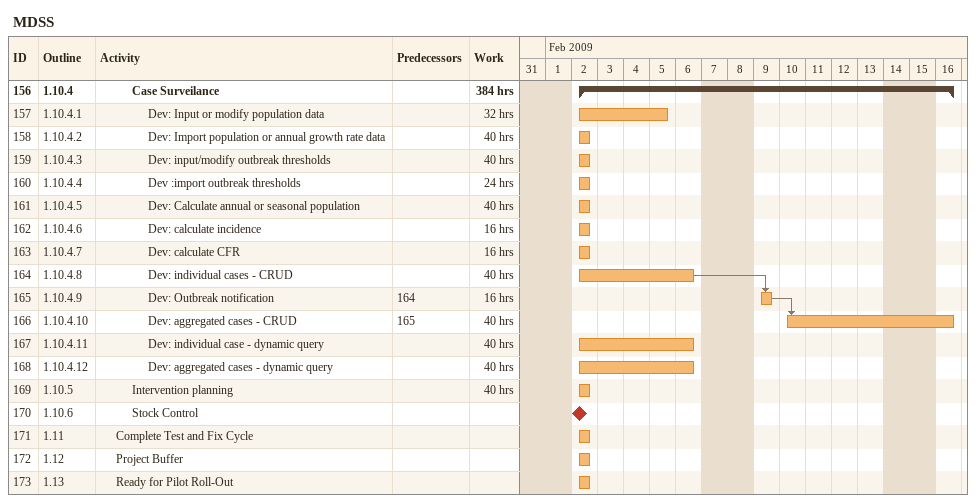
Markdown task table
MDSS

| ID | WBS | Task | Start | Finish | Predecessors | Work (h) |
|---|---|---|---|---|---|---|
| 156 | 1.10.4 | **Case Surveilance** | 2009-02-02 | 2009-02-16 |  | 384 |
| 157 | 1.10.4.1 | Dev: Input or modify population data | 2009-02-02 | 2009-02-05 |  | 32 |
| 158 | 1.10.4.2 | Dev: Import population or annual growth rate data | 2009-02-02 | 2009-02-02 |  | 40 |
| 159 | 1.10.4.3 | Dev: input/modify outbreak thresholds | 2009-02-02 | 2009-02-02 |  | 40 |
| 160 | 1.10.4.4 | Dev :import outbreak thresholds | 2009-02-02 | 2009-02-02 |  | 24 |
| 161 | 1.10.4.5 | Dev: Calculate annual or seasonal population | 2009-02-02 | 2009-02-02 |  | 40 |
| 162 | 1.10.4.6 | Dev: calculate incidence | 2009-02-02 | 2009-02-02 |  | 16 |
| 163 | 1.10.4.7 | Dev: calculate CFR | 2009-02-02 | 2009-02-02 |  | 16 |
| 164 | 1.10.4.8 | Dev: individual cases - CRUD | 2009-02-02 | 2009-02-06 |  | 40 |
| 165 | 1.10.4.9 | Dev: Outbreak notification | 2009-02-09 | 2009-02-09 | 164 | 16 |
| 166 | 1.10.4.10 | Dev: aggregated cases - CRUD | 2009-02-10 | 2009-02-16 | 165 | 40 |
| 167 | 1.10.4.11 | Dev: individual case - dynamic query | 2009-02-02 | 2009-02-06 |  | 40 |
| 168 | 1.10.4.12 | Dev: aggregated cases - dynamic query | 2009-02-02 | 2009-02-06 |  | 40 |
| 169 | 1.10.5 | Intervention planning | 2009-02-02 | 2009-02-02 |  | 40 |
| 170 | 1.10.6 | Stock Control (milestone) | 2009-02-02 | 2009-02-02 |  |  |
| 171 | 1.11 | Complete Test and Fix Cycle | 2009-02-02 | 2009-02-02 |  |  |
| 172 | 1.12 | Project Buffer | 2009-02-02 | 2009-02-02 |  |  |
| 173 | 1.13 | Ready for Pilot Roll-Out | 2009-02-02 | 2009-02-02 |  |  |
